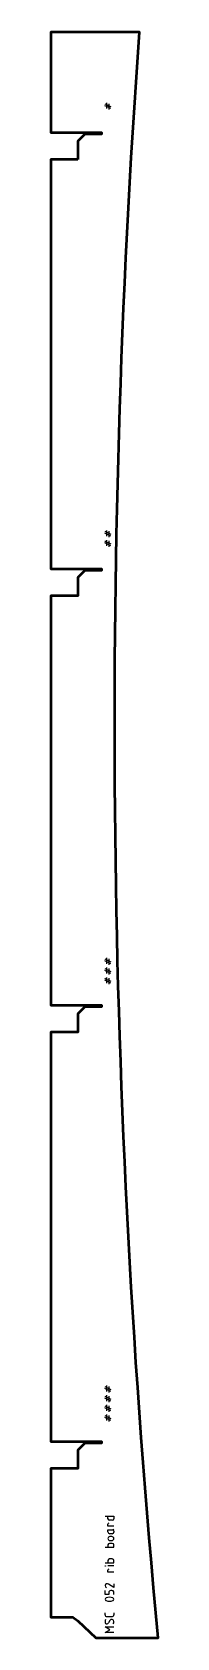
# Model space of a CAD drawing. Header units: millimetres. Extents: x 3 to 126, y 1 to 1841.
import ezdxf

# ---------------------------------------------------------------- set-up
doc = ezdxf.new("R2010")
doc.units = ezdxf.units.MM
doc.layers.add('IV_MARK_SURFACE', color=2, linetype='Continuous', lineweight=25)
doc.layers.add('IV_OUTER_PROFILE', color=7, linetype='Continuous', lineweight=50)

msp = doc.modelspace()

# ---------------------------------------------------------------- linework, layer by layer
at = {"layer": 'IV_MARK_SURFACE'}
for p, q in [((65.4, 1758.6), (67.6, 1757.5)), ((67.6, 1755.2), (65.4, 1756.3)), ((67.6, 1757.5), (67.6, 1759.7)), ((67.6, 1755.2), (67.6, 1757.5)), ((67.6, 1757.5), (69.8, 1756.3)), ((69.8, 1754.1), (67.6, 1755.2)), ((67.6, 1753), (67.6, 1755.2)), ((69.8, 1758.6), (69.8, 1756.3)), ((69.8, 1756.3), (69.8, 1754.1)), ((69.8, 1756.3), (72, 1755.2)), ((72, 1753), (69.8, 1754.1)), ((69.8, 1754.1), (69.8, 1751.9)), ((67.6, 1267.5), (67.6, 1269.7)), ((65.4, 1268.6), (67.6, 1267.5)), ((67.6, 1265.2), (65.4, 1266.3)), ((65.4, 1257.5), (67.6, 1256.3)), ((67.6, 1254.1), (65.4, 1255.2)), ((67.6, 1265.2), (67.6, 1267.5)), ((67.6, 1267.5), (69.8, 1266.3)), ((69.8, 1264.1), (67.6, 1265.2)), ((67.6, 1263), (67.6, 1265.2)), ((67.6, 1256.3), (67.6, 1258.6)), ((67.6, 1254.1), (67.6, 1256.3)), ((67.6, 1256.3), (69.8, 1255.2)), ((69.8, 1253), (67.6, 1254.1)), ((67.6, 1251.9), (67.6, 1254.1)), ((69.8, 1268.6), (69.8, 1266.3)), ((69.8, 1266.3), (69.8, 1264.1)), ((69.8, 1266.3), (72, 1265.2)), ((72, 1263), (69.8, 1264.1)), ((69.8, 1264.1), (69.8, 1261.9)), ((69.8, 1257.5), (69.8, 1255.2)), ((69.8, 1255.2), (69.8, 1253)), ((69.8, 1255.2), (72, 1254.1)), ((72, 1251.9), (69.8, 1253)), ((69.8, 1253), (69.8, 1250.8)), ((65.4, 778.6), (67.6, 777.5)), ((67.6, 775.2), (65.4, 776.4)), ((67.6, 777.5), (67.6, 779.7)), ((67.6, 775.2), (67.6, 777.5)), ((67.6, 777.5), (69.8, 776.4)), ((69.8, 774.1), (67.6, 775.2)), ((67.6, 773), (67.6, 775.2)), ((69.8, 778.6), (69.8, 776.4)), ((69.8, 776.4), (69.8, 774.1)), ((69.8, 776.4), (72, 775.2)), ((72, 773), (69.8, 774.1)), ((69.8, 774.1), (69.8, 771.9)), ((65.4, 767.5), (67.6, 766.4)), ((67.6, 764.1), (65.4, 765.2)), ((65.4, 756.4), (67.6, 755.2)), ((67.6, 766.4), (67.6, 768.6)), ((67.6, 764.1), (67.6, 766.4)), ((67.6, 766.4), (69.8, 765.2)), ((69.8, 763), (67.6, 764.1)), ((67.6, 761.9), (67.6, 764.1)), ((67.6, 755.2), (67.6, 757.5)), ((67.6, 753), (67.6, 755.2)), ((67.6, 755.2), (69.8, 754.1)), ((69.8, 767.5), (69.8, 765.2)), ((69.8, 765.2), (69.8, 763)), ((69.8, 765.2), (72, 764.1)), ((72, 761.9), (69.8, 763)), ((69.8, 763), (69.8, 760.8)), ((69.8, 756.4), (69.8, 754.1)), ((67.6, 753), (65.4, 754.1)), ((69.8, 751.9), (67.6, 753)), ((67.6, 750.8), (67.6, 753)), ((69.8, 754.1), (69.8, 751.9)), ((69.8, 754.1), (72, 753)), ((72, 750.8), (69.8, 751.9)), ((69.8, 751.9), (69.8, 749.7)), ((65.4, 288.6), (67.6, 287.5)), ((67.6, 285.3), (65.4, 286.4)), ((65.4, 277.5), (67.6, 276.4)), ((67.6, 287.5), (67.6, 289.7)), ((67.6, 285.3), (67.6, 287.5)), ((67.6, 287.5), (69.8, 286.4)), ((69.8, 284.1), (67.6, 285.3)), ((67.6, 283), (67.6, 285.3)), ((67.6, 276.4), (67.6, 278.6)), ((67.6, 274.1), (67.6, 276.4)), ((67.6, 276.4), (69.8, 275.3)), ((69.8, 288.6), (69.8, 286.4)), ((69.8, 286.4), (69.8, 284.1)), ((69.8, 286.4), (72, 285.3)), ((72, 283), (69.8, 284.1)), ((69.8, 284.1), (69.8, 281.9)), ((69.8, 277.5), (69.8, 275.3)), ((67.6, 274.1), (65.4, 275.3)), ((65.4, 266.4), (67.6, 265.3)), ((67.6, 263), (65.4, 264.1)), ((69.8, 273), (67.6, 274.1)), ((67.6, 271.9), (67.6, 274.1)), ((67.6, 265.3), (67.6, 267.5)), ((67.6, 263), (67.6, 265.3)), ((67.6, 265.3), (69.8, 264.1)), ((69.8, 261.9), (67.6, 263)), ((67.6, 260.8), (67.6, 263)), ((69.8, 275.3), (69.8, 273)), ((69.8, 275.3), (72, 274.1)), ((72, 271.9), (69.8, 273)), ((69.8, 273), (69.8, 270.8)), ((69.8, 266.4), (69.8, 264.1)), ((69.8, 264.1), (69.8, 261.9)), ((69.8, 264.1), (72, 263)), ((72, 260.8), (69.8, 261.9)), ((69.8, 261.9), (69.8, 259.7)), ((65.4, 255.3), (67.6, 254.1)), ((67.6, 251.9), (65.4, 253)), ((67.6, 254.1), (67.6, 256.4)), ((67.6, 251.9), (67.6, 254.1)), ((67.6, 254.1), (69.8, 253)), ((69.8, 250.8), (67.6, 251.9)), ((67.6, 249.7), (67.6, 251.9)), ((69.8, 255.3), (69.8, 253)), ((69.8, 253), (69.8, 250.8)), ((69.8, 253), (72, 251.9)), ((72, 249.7), (69.8, 250.8)), ((69.8, 250.8), (69.8, 248.6)), ((65.5, 139.9), (68.8, 139.9)), ((68.8, 139.9), (75.5, 139.9)), ((68.8, 137.2), (68.8, 139.9)), ((68.8, 128.8), (68.8, 131)), ((75.5, 128.8), (68.8, 128.8)), ((73.8, 135.5), (70.5, 135.5)), ((75.5, 139.9), (75.5, 137.2)), ((68.8, 124.4), (73.8, 124.4)), ((68.8, 122.2), (68.8, 124.4)), ((73.8, 119.9), (71, 119.9)), ((73.3, 116.6), (71, 116.6)), ((71, 112.2), (73.3, 112.2)), ((73.8, 124.4), (74.4, 124.4)), ((75.5, 122.7), (75.5, 121.6)), ((65.5, 104.4), (68.8, 104.4)), ((68.8, 107.2), (68.8, 104.4)), ((68.8, 104.4), (75.5, 104.4)), ((73.8, 108.8), (70.5, 108.8)), ((75.5, 104.4), (75.5, 107.2)), ((65.5, 86.6), (68.8, 86.6)), ((68.8, 89.4), (68.8, 86.6)), ((68.8, 86.6), (75.5, 86.6)), ((75.5, 83), (68.8, 83)), ((68.8, 76), (68.8, 78.3)), ((75.5, 76), (68.8, 76)), ((73.8, 91), (70.5, 91)), ((75.5, 86.6), (75.5, 89.4)), ((75.5, 58.3), (69.4, 62.2)), ((75.5, 62.7), (75.5, 58.3)), ((65.5, 50.5), (65.5, 54.9)), ((69.9, 50.5), (65.5, 50.5)), ((69.9, 53.3), (69.9, 50.5)), ((73.3, 54.9), (72.2, 54.9)), ((75.5, 50.5), (75.5, 53.3)), ((65.5, 27.2), (65.5, 29.4)), ((73.3, 24.9), (67.7, 24.9)), ((71, 20.5), (69.4, 17.7)), ((75.5, 29.4), (75.5, 27.2)), ((71, 9.9), (65.5, 13.3)), ((65.5, 13.3), (75.5, 13.3)), ((65.5, 6.6), (71, 9.9)), ((75.5, 6.6), (65.5, 6.6))]:
    msp.add_line(p, q, dxfattribs=at)
msp.add_circle((65.8, 83), 0.278, dxfattribs=at)
for centre, radius, start, end in [((70.5, 137.2), 1.67, 180, 270), ((69.9, 131), 1.11, 90, 180), ((73.8, 137.2), 1.67, 270, 0), ((71, 122.2), 2.22, 180, 270), ((71, 114.4), 2.22, 90, 270), ((73.3, 114.4), 2.22, 270, 90), ((73.8, 122.7), 1.67, 0, 90), ((73.8, 121.6), 1.67, 270, 0), ((74.4, 125.5), 1.11, 270, 0), ((70.5, 107.2), 1.67, 90, 180), ((73.8, 107.2), 1.67, 0, 90), ((70.5, 89.4), 1.67, 90, 180), ((69.9, 78.3), 1.11, 90, 180), ((73.8, 89.4), 1.67, 0, 90), ((67.8, 60.5), 2.32, 106.4047, 253.5953), ((67.6, 59.7), 3.02, 53.6911, 98.2364), ((67.3, 44.9), 1.8, 112.4119, 247.5881), ((70.5, 33.2), 14, 73.8661, 106.1339), ((70.5, 56.7), 14, 253.8661, 286.1339), ((72.2, 52.6), 2.38, 91.0861, 162.6537), ((73.2, 52.6), 2.38, 17.3463, 88.9139), ((73.7, 44.9), 1.81, 293.0373, 66.9627), ((67.7, 27.2), 2.22, 180, 270), ((70.2, 19.4), 4.69, 151.7153, 208.2847), ((73.1, 19.3), 2.39, 2.3685, 149.559), ((73.3, 27.2), 2.22, 270, 360), ((71.8, 18.7), 3.74, 326.4174, 10.9627), ((67.5, 18.8), 2.21, 229.6263, 329.2984)]:
    msp.add_arc(centre, radius, start, end, dxfattribs=at)
at = {"layer": 'IV_OUTER_PROFILE', "flags": 128}
msp.add_lwpolyline([(34.3, 1694.6), (3.3, 1694.6), (3.3, 1225.6), (61.5, 1225.6), (61.5, 1223.6), (42.3, 1223.6), (34.3, 1215.6), (34.3, 1194.6), (3.3, 1194.6), (3.3, 725.6), (61.5, 725.6), (61.5, 723.6), (42.3, 723.6), (34.3, 715.6), (34.3, 694.6), (3.3, 694.6), (3.3, 225.6), (61.5, 225.6), (61.5, 223.6), (42.3, 223.6), (34.3, 215.6), (34.3, 194.6), (3.3, 194.6), (3.3, 24.5), (28.6, 24.5), (34.3, 20), (54.9, 0.6), (126.4, 0.6, -0.041704), (104.9, 1840.6), (3.3, 1840.6), (3.3, 1725.6), (61.5, 1725.6), (61.5, 1723.6), (42.3, 1723.6), (34.3, 1715.6)], format="xyb", close=True, dxfattribs=at)

doc.saveas('drawing.dxf')
